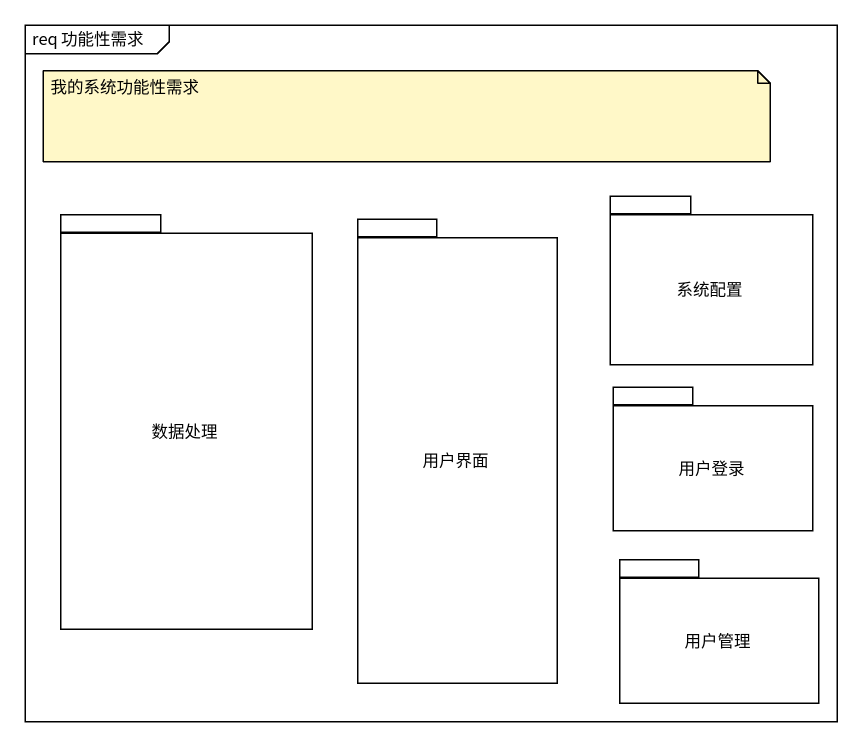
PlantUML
@startuml
mainframe req 功能性需求
package 系统配置 {
}
package 数据处理 {
}
package 用户界面 {
}
package 用户登录 {
}
package 用户管理 {
}
note as N1
  我的系统功能性需求
end note
@enduml
